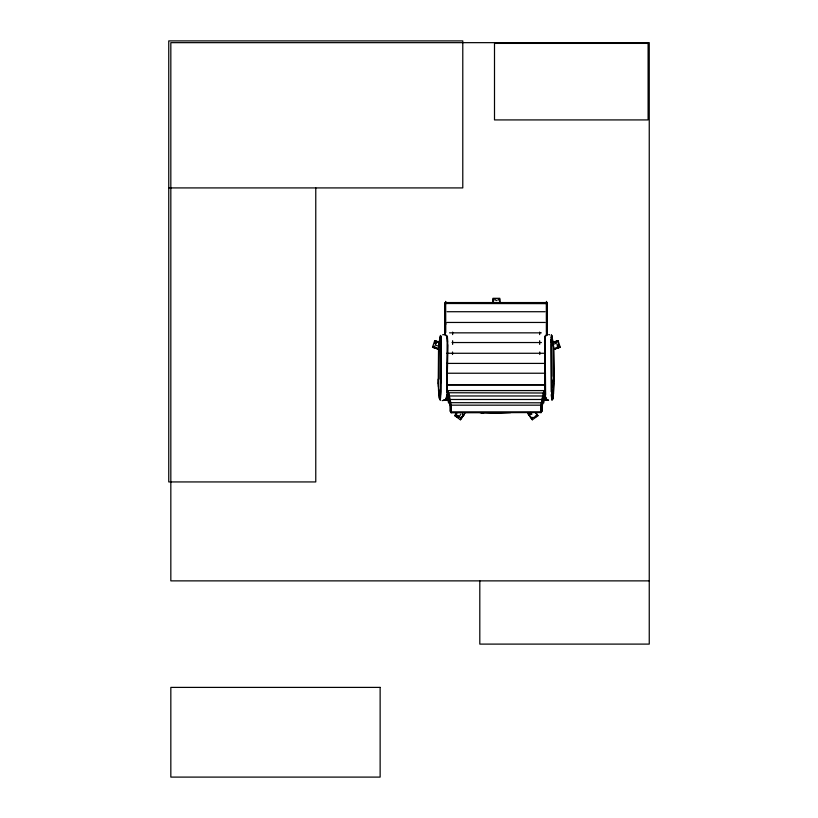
<?xml version="1.0" encoding="UTF-8"?>
<svg xmlns="http://www.w3.org/2000/svg" width="818" height="818" viewBox="0 0 818 818"><rect width="100%" height="100%" fill="white"/><g stroke="black" fill="none" stroke-linecap="round" stroke-linejoin="round"><path stroke-width="1.23" d="M446.853 391.75L447.17 338.488L446.076 335.063M452.528 354.511L452.548 351.985M441.025 382.691L441.301 354.726M447.17 391.75L447.691 344.715M545.514 398.366L544.583 341.597L544.89 336.771L545.667 335.687M439.225 350.789L438.918 379.133M444.992 335.37L444.992 302.507L445.156 334.593M452.63 334.593L452.661 332.098M546.352 334.899L546.383 333.407M445.248 304.408L445.268 303.406M445.759 332.507L445.657 301.413L445.37 305.697M543.571 393.305L543.305 392.752L541.322 402.814L450.912 402.671L451.137 412.783L450.963 411.485M546.894 305.605L546.823 307.312M551.434 341.76L551.588 338.877L551.894 394.164L552.498 399.061L553.582 393.407L553.919 375.084L553.612 346.587L551.823 335.37L551.7 376.341M551.741 380.155L551.823 394.552L552.835 399.296M447.477 341.76L447.088 336.075M440.626 337.394L440.473 394.552L439.798 399.378L438.837 396.423L438.223 383.182L438.52 350.636L439.072 342.221L440.473 335.37L440.943 341.597M546.342 302.558L546.536 303.631L445.769 303.509L445.79 302.558L546.342 302.558L546.485 301.413L546.761 302.783M447.17 394.552L446.751 398.908M451.362 405.166L540.892 405.176L541.322 402.814M553.377 387.384L553.53 383.335M546.475 323.018L546.496 322.456M546.332 303.55L546.373 332.507M440.268 396.362L440.779 341.76M447.241 394.164L447.088 396.73L447.712 341.597L447.405 336.771L446.618 335.687M446.7 394.705L446.229 399.378L444.205 400.155M550.882 341.914L551.046 339.572M540.831 406.73L541.066 410.953M544.277 392.313C543.97 389.971 545.105 393.979 544.962 392.364M541.168 411.485L541.005 412.783L540.892 405.176M439.378 344.398L439.532 342.844M544.185 400.155L543.725 402.957L542.682 400.881M447.078 396.393L446.781 398.366M546.455 303.284L546.639 302.997M558.52 345.963L558.357 343.621M553.07 398.438L554.083 379.133L553.612 348.529M551.199 337.711L551.506 336.771L552.6 343.468M542.947 399.378L542.947 400.155L548.551 400.155L546.373 399.378L546.526 398.438L544.134 398.438M551.669 337.394L551.894 336.075L553.53 346.822M447.865 392.313L448.121 391.413L448.561 393.305M440.319 398.438L440.473 397.66M531.731 418.07L531.884 417.282M542.017 400.595L543.08 395.759M445.493 302.997L445.677 303.284M451.219 411.004L451.301 406.73M463.049 416.198L462.896 414.481M551.352 335.063L550.729 344.715L551.199 391.75M552.6 398.908L551.976 400.309L551.199 394.705M449.501 400.881L448.571 402.957L447.947 400.155M438.755 349.306L432.528 347.21L434.706 340.666L440.002 342.435M544.655 395.176L542.16 406.382L542.007 411.526C541.332 405.472 542.457 397.047 545.125 392.528M542.733 395.973L449.399 395.973L450.145 399.481L541.997 399.481M450.145 399.481L450.82 402.814M449.348 398.438L449.348 400.002L443.581 400.155L445.299 399.532M498.09 299.705L498.407 299.081L499.808 301.423M447.395 392.108L447.886 391.423L448.008 392.016M535.78 415.728L534.226 417.446L531.884 417.599M451.137 412.783L540.851 412.548M461.966 417.282L465.238 412.773M454.798 415.728L456.781 412.926L454.798 415.728L460.401 419.777L464.45 414.174L460.401 419.777M457.599 416.659L458.377 415.575L459.317 416.352L460.871 414.174M535.626 417.129L536.404 416.045M455.421 415.258L455.892 414.634M460.565 419L461.025 418.376M438.223 383.182L438.213 379.133M440.391 336.075L439.072 344.092M445.299 399.849L449.348 399.378M445.145 399.849L449.348 400.002M552.283 398.131L551.669 397.2M457.139 417.129L456.352 416.045L456.976 415.575M532.354 419.777L528.305 414.174L532.354 419.777L537.958 415.728L535.974 412.926L537.958 415.728M557.119 347.67L558.05 347.047M437.518 341.597L434.869 342.221L436.577 343.315M447.17 392.528C449.573 397.088 451.055 405.462 450.278 411.526L450.125 406.382L447.63 395.176M559.451 347.21L553.847 349.071M553.694 342.374L557.426 341.137M560.228 347.21L553.694 349.388L560.228 347.21L558.05 340.666L552.794 342.374M552.6 342.486L558.05 340.666M553.847 344.092L556.179 343.315M554.154 342.374L556.496 342.221M553.847 341.914L555.248 341.597M510.718 412.599L495.912 413.397L481.26 412.599M442.65 334.746L443.898 334.593M442.18 400.626L443.274 400.462M436.27 342.221L438.601 342.374M436.73 348.141L437.978 347.987M542.947 400.002L546.997 399.849M446.199 397.937L448.295 397.855M499.604 412.681L492.221 412.681M168.753 187.915L462.784 187.915L462.784 40.9L168.753 40.9L168.753 481.935L315.768 481.935L315.768 187.915M495.759 300.482L497.007 300.482M447.088 311.719L545.054 311.719M447.088 322.456L545.054 322.456M449.552 332.844L541.311 332.844M546.209 335.063L545.279 336.3L545.125 338.488L545.596 394.705M452.006 342.537L541.414 342.537M557.119 346.116L558.98 346.116M446.792 353.274L545.34 353.274M446.7 363.407L545.432 363.407M446.618 373.233L545.524 373.233M446.669 384.634L545.473 384.634M446.781 385.063L545.361 385.063M447.119 390.585L545.013 390.585M448.152 398.438L445.769 398.438L445.769 399.378M544.082 399.378L546.373 399.378M451.311 411.853L540.821 411.853M649.247 580.872L170.829 580.872L170.829 42.659L649.247 42.659L649.247 644.103L479.808 644.103L479.808 580.872M543.99 397.855L546.097 397.937M554.778 347.987L556.025 348.141M548.704 334.593L549.645 334.746M480.054 412.64L483.612 413.397M435.329 341.137L435.953 341.29M437.978 345.963L435.493 345.186L435.8 344.092L434.706 343.621M434.706 340.666L440.156 342.486M438.918 349.071L433.305 347.21M432.528 347.21L439.072 349.388M437.354 341.76L439.072 342.374M556.649 341.597L557.896 342.221M435.646 347.67L434.246 345.963M557.743 346.893L558.357 347.364M545.749 336.3L545.228 335.891L544.604 344.664L545.044 394.164M527.528 412.773L532.201 419M537.334 415.258L536.087 413.55M529.236 413.08L529.86 414.481M436.106 341.597L436.577 342.374M530.851 412.405L531.884 414.174M439.143 397.824L439.532 398.601M530.125 412.722L530.954 414.481M448.376 393.581L448.714 394.429M546.056 399.378L545.596 397.2M556.956 344.092L557.273 345.186M456.669 414.634L457.599 416.822L460.871 417.599L462.589 416.045L462.589 413.704M439.695 398.908L440.319 400.309L441.096 391.75L441.25 336.147M451.066 405.616L451.28 406.485M545.534 398.908L545.228 396.781M450.043 400.38L450.452 402.476M439.849 397.2L440.002 398.131M438.52 390.503L439.072 395.8M551.506 335.063L552.232 339.521M456.199 414.634L456.352 416.045M439.072 390.033L439.378 392.988M552.753 342.844L552.907 344.398M445.779 324.296L445.636 322.456M449.399 395.973L448.837 392.752L543.428 393.008L544.021 391.413L544.134 392.016M441.096 337.711L441.25 339.572M544.972 391.669L545.125 394.552M438.295 383.1L438.448 386.914M438.704 346.689L438.755 350.789M547.303 335.37L547.303 302.507L546.997 334.593M539.624 332.098L539.655 334.593M539.747 351.985L539.768 354.511M553.377 379.133L553.377 383.029M551.894 391.669L551.894 394.164M543.101 399.532L543.101 400.155M539.675 340.728L539.675 344.398M499.808 301.924L499.808 298.304L492.957 298.304L492.957 301.924M499.655 299.081L499.655 301.269M493.111 299.081L493.111 301.269M452.62 340.728L452.62 344.398M449.194 399.532L449.194 400.155M439.378 345.646L439.378 347.21M493.418 301.423A3.027 3.027 0 0 1 493.888 300.329M494.665 299.552A3.027 3.027 0 0 1 495.759 299.081M540.862 406.485L540.821 408.254L540.739 405.575L540.862 406.485M648.101 43.405L494.501 43.405L494.501 119.919L648.101 119.919L648.101 43.405M380.135 687.396L170.829 687.396L170.829 777.1L380.135 777.1L380.135 687.396"/></g></svg>
